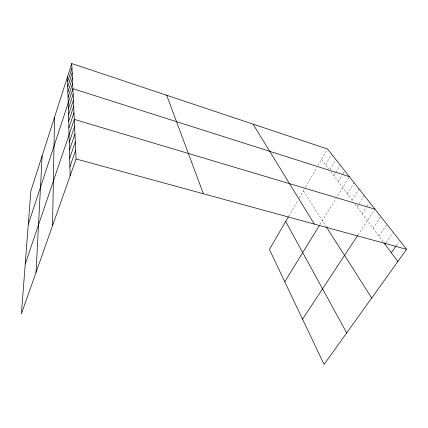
<?xml version="1.0" encoding="UTF-8"?>
<svg xmlns="http://www.w3.org/2000/svg" width="428" height="428" viewBox="0 0 428 428"><rect width="100%" height="100%" fill="white"/><g stroke="black" fill="none" stroke-linecap="round" stroke-linejoin="round"><path stroke-width="0.32" stroke-dasharray="2.14 1.6" d="M288.665 216.274L297.899 200.331M299.177 198.121L305.287 187.56M305.608 187.015L316.95 167.423M317.95 165.7L327.602 149.03M325.569 164.673L331.689 154.219M329.977 169.574L335.905 159.564M333.851 175.758L340.249 165.085M338.19 181.563L342.668 174.18M343.01 173.613L344.733 170.777M320.01 224.438L349.366 176.657M347.295 193.745L354.149 182.729M352.073 200.138L359.092 189.005M357.011 206.751L358.814 203.937M359.172 203.375L364.207 195.5M362.125 213.593L366.689 206.553M367.042 206.012L369.503 202.219M357.942 235.058L374.981 209.174M373.061 228.231L380.834 216.605M378.924 236.069L386.912 224.32M386.126 242.59L392.845 232.869M396.323 245.57L399.008 241.75M321.61 159.376L328.902 169.135M330.791 171.665L353.212 201.663M355.112 204.21L383.103 241.67M303.377 190.861L326.51 227.134"/><path stroke-width="0.64" d="M52.542 225.631L54.554 117.144M36.038 272.369L42.137 155.829M71.76 63.542L30.87 190.92L21.4 313.82L76.082 158.97L71.76 63.542L327.602 149.03L406.6 249.315L324.098 364.458L269.426 249.492L288.333 216.846M67.613 81.727L71.968 68.207M67.747 86.756L72.188 73.044M67.886 91.972L72.418 78.062M68.036 97.391L72.653 83.278M28.302 224.277L72.899 88.698L349.366 176.657M68.346 108.883L73.156 94.342M68.512 114.977L73.418 100.216M68.683 121.327L73.696 106.337M68.86 127.945L73.985 112.725M25.236 264.023L74.29 119.391L374.981 209.174M69.245 142.283L74.616 126.57M69.459 150.062L74.954 134.092M69.678 158.221L75.312 141.984M69.908 166.776L75.686 150.265M284.781 281.774L319.336 225.529M302.564 319.176L357.583 235.603M385.007 244.211L385.751 243.131M391.326 252.67L395.937 246.116M76.082 158.97L406.6 249.315M383.863 242.687L397.896 261.465M326.51 227.134L371.707 298.011M253.044 124.12L314.334 224.095M285.663 221.453L346.685 332.936M166.679 95.262L203.386 193.766M67.48 76.874L70.155 175.764"/></g></svg>
